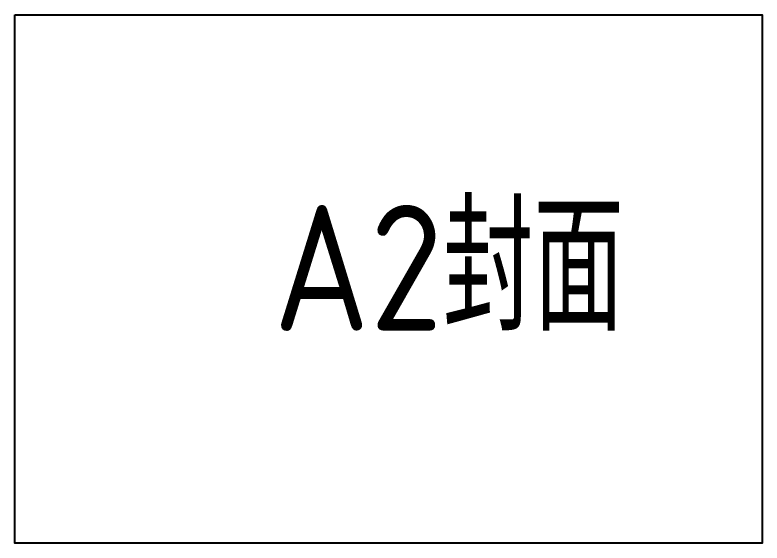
# Model space of a CAD drawing. Extents: x 23172 to 36869, y 13625 to 17099.
# Drawn here: x 23172 to 23766, y 15660 to 16080 of the extents above; entities that cross this region are included whole.
import ezdxf
from ezdxf.enums import TextEntityAlignment as Align

# ---------------------------------------------------------------- set-up
doc = ezdxf.new("R2010")
doc.units = 0
doc.header["$LTSCALE"] = 1000
doc.header["$MEASUREMENT"] = 0
doc.layers.add('MyTitleBlock', color=3, linetype='Continuous')
doc.styles.add('MyTitleBlockStyle', font='arial.ttf')
doc.styles.get("Standard").update_dxf_attribs({"font": 'gbenor.shx', "bigfont": 'gbcbig.shx'})

# ---------------------------------------------------------------- blocks, each defined once
blk = doc.blocks.new('MyTitleBlock_A2封面')
at = {"layer": 'MyTitleBlock'}
blk.add_lwpolyline([(-594, 420), (0, 420), (0, 0), (-594, 0)], close=True, dxfattribs=at)
at = {"layer": 'MyTitleBlock', "style": 'MyTitleBlockStyle', "width": 0.8, "flags": 1}
blk.add_attdef('DRAWTITLE', text='', height=3, dxfattribs=at).set_placement((-50.13, 28.41), align=Align.MIDDLE_CENTER)
at = {"layer": 'MyTitleBlock', "style": 'MyTitleBlockStyle', "flags": 1}
blk.add_attdef('DRAWNUM', text='', height=3, dxfattribs=at).set_placement((-50.05, 13.99), align=Align.MIDDLE_CENTER)
blk.add_attdef('PAGESIZE', text='', height=1, dxfattribs=at).set_placement((-9.83, 6.81), align=Align.RIGHT)

msp = doc.modelspace()

# ---------------------------------------------------------------- block references
at = {"layer": 'MyTitleBlock'}
msp.add_blockref('MyTitleBlock_A2封面', (23766.25, 15659.63), dxfattribs=at)

# ---------------------------------------------------------------- texts
msp.add_text('A2封面', height=100).set_placement((23377.73, 15828.53))

doc.saveas('drawing.dxf')
